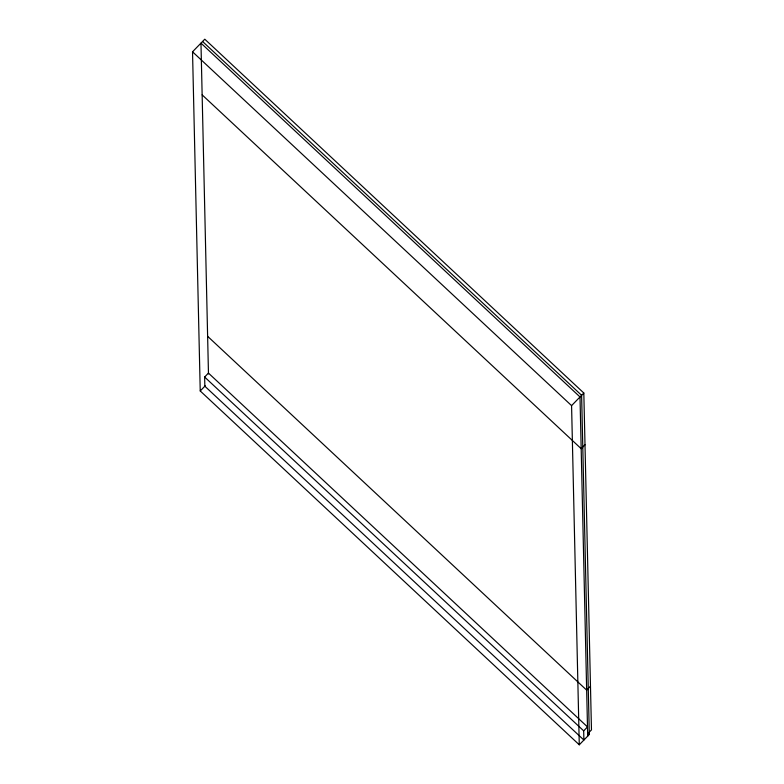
<?xml version="1.0" encoding="UTF-8"?>
<svg xmlns="http://www.w3.org/2000/svg" width="784" height="784" viewBox="0 0 784 784"><rect width="100%" height="100%" fill="white"/><g stroke="black" fill="none" stroke-linecap="round" stroke-linejoin="round"><path stroke-width="1.18" d="M202.566 41.474L581.61 395.303L589.313 734.471L579.278 744.8L200.234 390.971L192.531 51.803L204.781 39.2L583.825 393.029L591.469 729.894L587.657 733.824M204.634 377.026L208.456 373.096L587.5 726.925L583.678 730.855L583.894 740.047L204.849 386.218L204.634 377.026L583.678 730.855M200.234 390.971L205.251 385.806M579.278 744.8L571.575 405.632L583.825 393.029M584.991 444.763L581.179 448.693L202.135 94.864M590.479 686.206L586.657 690.136L207.613 336.307M192.531 51.803L571.575 405.632M587.52 732.805L589.313 734.471M587.706 736.127L580.003 396.949L200.969 43.13L208.475 373.929"/></g></svg>
